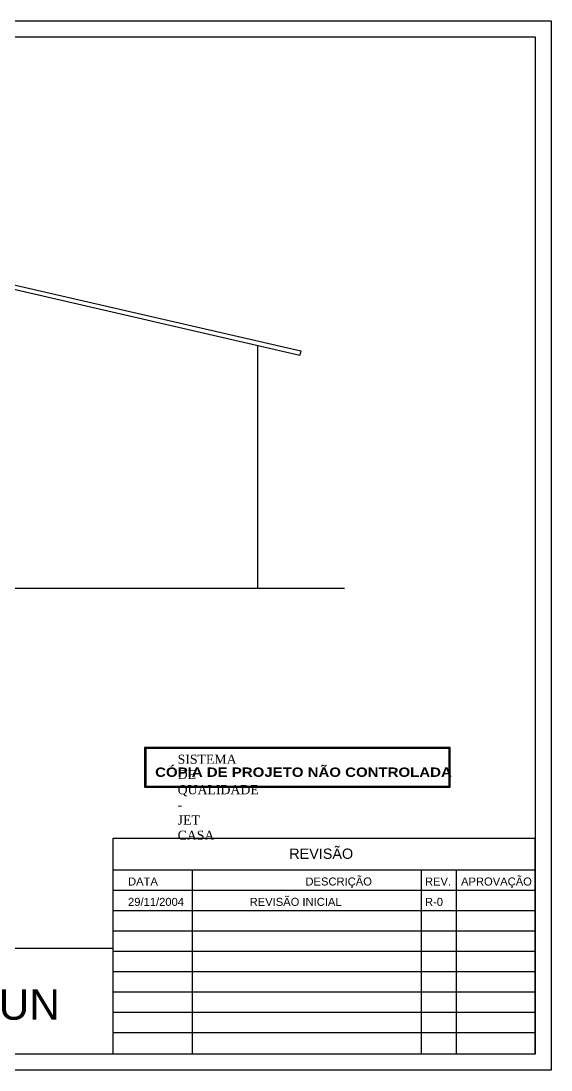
# Model space of a CAD drawing. Extents: x -135.4 to -46.2, y 65.4 to 86.5.
# Drawn here: x -123.94 to -117.84, y 67.77 to 79.85 of the extents above; entities that cross this region are included whole.
import ezdxf

# ---------------------------------------------------------------- set-up
doc = ezdxf.new("R2010")
doc.units = 0
doc.header["$LTSCALE"] = 0.25
doc.header["$MEASUREMENT"] = 0
doc.layers.get('0').update_dxf_attribs({"linetype": 'CONTINUOUS'})
for name, color, linetype in [('1', 1, 'CONTINUOUS'), ('LINHAS02', 4, 'CONTINUOUS'), ('LINHAS08', 2, 'CONTINUOUS'), ('PAREDES', 4, 'CONTINUOUS'), ('TEXTO1', 3, 'CONTINUOUS'), ('TEXTO5', 5, 'CONTINUOUS')]:
    doc.layers.add(name, color=color, linetype=linetype)
doc.styles.add('Arial', font='ARIAL.TTF')
doc.styles.add('BLOCO', font='TIMES.TTF', dxfattribs={"height": 0.25})
doc.styles.add('BLOCO1', font='ARIBLK.TTF', dxfattribs={"height": 0.0025})
doc.styles.add('ROMA', font='ARIAL.TTF')

msp = doc.modelspace()

# ---------------------------------------------------------------- linework, layer by layer
at = {"color": 11}
for points in [[(-122.5218, 71.0315), (-119.0038, 71.0315), (-119.0038, 71.4892), (-122.5218, 71.4892)], [(-122.5206, 71.0327), (-119.005, 71.0327), (-119.005, 71.488), (-122.5206, 71.488)], [(-122.5195, 71.0338), (-119.0062, 71.0338), (-119.0062, 71.4868), (-122.5195, 71.4868)], [(-122.5183, 71.035), (-119.0073, 71.035), (-119.0073, 71.4857), (-122.5183, 71.4857)], [(-122.5171, 71.0362), (-119.0085, 71.0362), (-119.0085, 71.4845), (-122.5171, 71.4845)], [(-122.516, 71.0373), (-119.0097, 71.0373), (-119.0097, 71.4833), (-122.516, 71.4833)], [(-122.5148, 71.0385), (-119.0108, 71.0385), (-119.0108, 71.4822), (-122.5148, 71.4822)], [(-122.5136, 71.0397), (-119.012, 71.0397), (-119.012, 71.481), (-122.5136, 71.481)], [(-122.5125, 71.0408), (-119.0132, 71.0408), (-119.0132, 71.4798), (-122.5125, 71.4798)], [(-122.5113, 71.042), (-119.0143, 71.042), (-119.0143, 71.4787), (-122.5113, 71.4787)], [(-122.5101, 71.0432), (-119.0155, 71.0432), (-119.0155, 71.4775), (-122.5101, 71.4775)], [(-122.509, 71.0443), (-119.0167, 71.0443), (-119.0167, 71.4763), (-122.509, 71.4763)]]:
    msp.add_lwpolyline(points, close=True, dxfattribs=at)
at = {"layer": '1'}
for p, q in [((-118.0245, 67.9556), (-118.0245, 70.4347)), ((-122.8848, 70.0796), (-118.0245, 70.0796)), ((-121.9759, 70.0796), (-121.9759, 67.9556)), ((-119.3371, 70.0796), (-119.3371, 67.9556)), ((-118.9334, 70.0796), (-118.9334, 67.9556)), ((-122.8848, 69.8453), (-118.0245, 69.8453)), ((-122.8848, 69.611), (-118.0245, 69.611)), ((-122.8848, 69.3767), (-118.0245, 69.3767)), ((-122.8848, 67.9556), (-122.8848, 69.1769)), ((-122.8848, 69.1425), (-118.0245, 69.1425)), ((-122.8848, 68.9082), (-118.0245, 68.9082)), ((-122.8848, 68.6739), (-118.0245, 68.6739)), ((-122.8848, 68.4396), (-118.0245, 68.4396)), ((-122.8848, 68.2053), (-118.0245, 68.2053))]:
    msp.add_line(p, q, dxfattribs=at)
msp.add_lwpolyline([(-118.0245, 67.9556), (-122.8848, 67.9556), (-122.8848, 70.4423), (-118.0245, 70.4423)], close=True, dxfattribs=at)
at = {"layer": 'LINHAS02'}
msp.add_line((-135.204, 69.1769), (-122.8848, 69.1769), dxfattribs=at)
msp.add_lwpolyline([(-118.0245, 67.9556), (-135.204, 67.9556), (-135.204, 79.673), (-118.0245, 79.673)], close=True, dxfattribs=at)
at = {"layer": 'LINHAS08'}
for p, q in [((-124.1418, 76.8425), (-120.7218, 76.0559)), ((-124.1418, 76.7912), (-120.733, 76.0071)), ((-120.7218, 76.0559), (-120.733, 76.0071))]:
    msp.add_line(p, q, dxfattribs=at)
msp.add_lwpolyline([(-117.8431, 67.7741), (-135.3854, 67.7741), (-135.3854, 79.8544), (-117.8431, 79.8544)], close=True, dxfattribs=at)
at = {"layer": 'PAREDES'}
for p, q in [((-121.2218, 76.1196), (-121.2218, 73.321)), ((-120.2218, 73.321), (-134.2218, 73.321))]:
    msp.add_line(p, q, dxfattribs=at)

# ---------------------------------------------------------------- texts
at = {"color": 11, "insert": (-122.1413, 71.4051), "char_height": 0.104976, "width": 0.0000232, "attachment_point": 1, "style": 'BLOCO'}
msp.add_mtext('SISTEMA DE QUALIDADE - JET CASA', dxfattribs=at)
at = {"color": 11, "insert": (-122.4003, 71.2579), "char_height": 0.108, "attachment_point": 1, "style": 'BLOCO1'}
msp.add_mtext('CÓPIA DE PROJETO NÃO CONTROLADA', dxfattribs=at)
at = {"layer": 'TEXTO1', "ltscale": 1.5, "style": 'ROMA'}
for s, height, p in [('REVISÃO', 0.11846, (-120.8564, 70.2058)), ('DATA', 0.09213, (-122.7122, 69.8989)), ('DESCRIÇÃO', 0.09213, (-120.67, 69.8989)), ('REV.', 0.09213, (-119.294, 69.8989)), ('APROVAÇÃO', 0.09213, (-118.8786, 69.8989)), ('29/11/2004', 0.09213, (-122.7122, 69.6646)), ('REVISÃO INICIAL', 0.092132, (-121.3122, 69.6646)), ('R-0', 0.09213, (-119.294, 69.6646))]:
    msp.add_text(s, height=height, dxfattribs=at).set_placement(p)
at = {"layer": 'TEXTO5', "style": 'Arial'}
msp.add_text('UN', height=0.34903, dxfattribs=at).set_placement((-124.2008, 68.3533))

doc.saveas('drawing.dxf')
